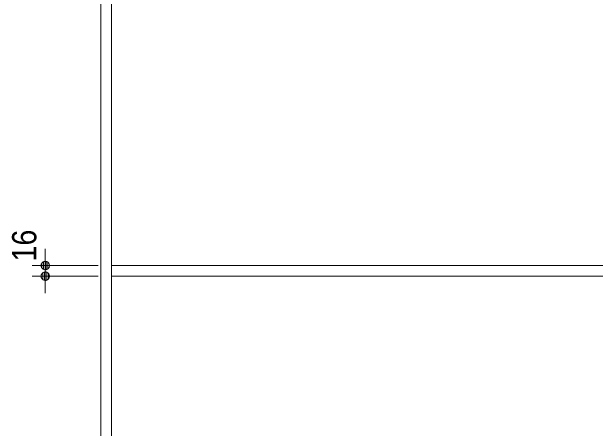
# Model space of a CAD drawing. Units: millimetres, scale not verified. Extents: x -6062 to 6062, y -3045 to 3045.
# Drawn here: x -4622 to -3741, y -705 to -77 of the extents above; entities that cross this region are included whole.
import ezdxf
from ezdxf.enums import TextEntityAlignment as Align

# ---------------------------------------------------------------- set-up
doc = ezdxf.new("R2010")
doc.units = ezdxf.units.MM
doc.header["$LTSCALE"] = 20
for name, color, linetype, lineweight in [('0-1_3一般', 7, 'Continuous', 9), ('0-3_0', 7, 'Continuous', 9), ('0-4_2寸法-2', 7, 'Continuous', 9)]:
    doc.layers.add(name, color=color, linetype=linetype, lineweight=lineweight)
doc.styles.add('ＭＳ Ｐゴシック', font='')
doc.styles.get('ＭＳ Ｐゴシック').set_extended_font_data('MS PGothic')

# ---------------------------------------------------------------- blocks, each defined once
blk = doc.blocks.new('グループ-42')
at = {"layer": '0-1_3一般'}
blk.add_line((-54000, 7000), (-54000, -40000), dxfattribs=at)
blk = doc.blocks.new('グループ-43')
at = {"layer": '0-1_3一般'}
for p, q in [((-54000, 6100), (-54000, -39740)), ((-53680, 6100), (-53680, -39740)), ((-53680, -9200), (-30320, -9200)), ((-53680, -9520), (-30320, -9520))]:
    blk.add_line(p, q, dxfattribs=at)
blk = doc.blocks.new('グループ-44')
at = {"layer": '0-1_3一般'}
for name in ['グループ-42', 'グループ-43']:
    blk.add_blockref(name, (0, 0), dxfattribs=at)
blk = doc.blocks.new('_Dot')
at = {"layer": '0-3_0'}
for p, q in [((-10, 0), (-20, 0)), ((9.78, 2), (-9.78, 2)), ((7.99, 6), (-7.99, 6)), ((9.16, -3.98), (-9.16, -3.98)), ((6, -7.98), (-6, -7.98))]:
    blk.add_line(p, q, dxfattribs=at)
for points in [[(10, 0), (9.92, 1.25), (9.69, 2.49), (9.3, 3.68), (8.76, 4.82), (8.09, 5.88), (7.29, 6.85), (6.37, 7.71), (5.36, 8.44), (4.26, 9.05), (3.09, 9.51), (1.87, 9.82), (0.63, 9.98), (-0.63, 9.98), (-1.87, 9.82), (-3.09, 9.51), (-4.26, 9.05), (-5.36, 8.44), (-6.37, 7.71), (-7.29, 6.85), (-8.09, 5.88), (-8.76, 4.82), (-9.3, 3.68), (-9.69, 2.49), (-9.92, 1.25), (-10, 0), (0, 0)], [(-10, 0), (-9.92, -1.25), (-9.69, -2.49), (-9.3, -3.68), (-8.76, -4.82), (-8.09, -5.88), (-7.29, -6.85), (-6.37, -7.71), (-5.36, -8.44), (-4.26, -9.05), (-3.09, -9.51), (-1.87, -9.82), (-0.63, -9.98), (0.63, -9.98), (1.87, -9.82), (3.09, -9.51), (4.26, -9.05), (5.36, -8.44), (6.37, -7.71), (7.29, -6.85), (8.09, -5.88), (8.76, -4.82), (9.3, -3.68), (9.69, -2.49), (9.92, -1.25), (10, 0), (0, 0)]]:
    blk.add_lwpolyline(points, close=True, dxfattribs=at)

msp = doc.modelspace()

# ---------------------------------------------------------------- linework, layer by layer
at = {"layer": '0-4_2寸法-2'}
for p, q in [((-4571.5, -447.29), (-4571.5, -434.58)), ((-4491.5, -460), (-4591.5, -460)), ((-4571.5, -476), (-4571.5, -460)), ((-4491.5, -476), (-4591.5, -476)), ((-4571.5, -488.71), (-4571.5, -501.42))]:
    msp.add_line(p, q, dxfattribs=at)

# ---------------------------------------------------------------- block references
at = {"layer": '0-1_3一般', "xscale": 0.05, "yscale": 0.05}
msp.add_blockref('グループ-44', (-1787.5, 0), dxfattribs=at)
at = {"layer": '0-4_2寸法-2', "xscale": 0.6356201, "yscale": 0.6356201}
for p, rotation in [((-4571.5, -460), 270), ((-4571.5, -476), 90)]:
    msp.add_blockref('_Dot', p, dxfattribs=dict(at, rotation=rotation))

# ---------------------------------------------------------------- texts
at = {"layer": '0-4_2寸法-2', "style": 'ＭＳ Ｐゴシック', "width": 0.9}
msp.add_text('16', height=36.66, rotation=90, dxfattribs=at).set_placement((-4573.98, -453.9), align=Align.BOTTOM_LEFT)

doc.saveas('drawing.dxf')
